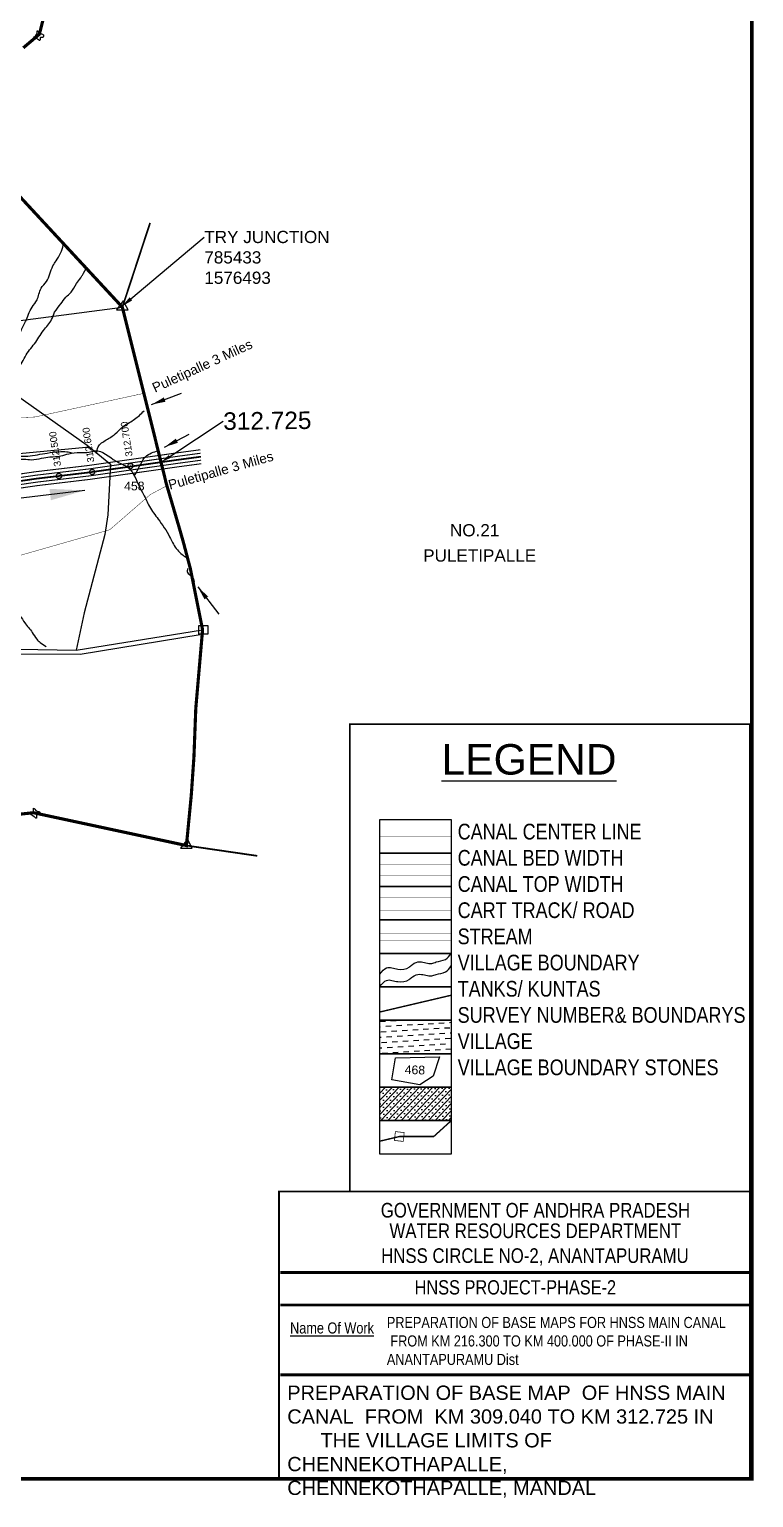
# Model space of a CAD drawing. Header units: feet. Extents: x 778084 to 787325, y 1573088 to 1585556.
# Drawn here: x 785155 to 787228, y 1573088 to 1577288 of the extents above; entities that cross this region are included whole.
import ezdxf
from ezdxf import colors
from ezdxf.entities.mleader import LeaderData, LeaderLine
from ezdxf.enums import TextEntityAlignment as Align
from ezdxf.math import Vec2, Vec3

# ---------------------------------------------------------------- set-up
doc = ezdxf.new("R2010")
doc.units = ezdxf.units.FT
doc.header["$LTSCALE"] = 15
doc.header["$MEASUREMENT"] = 0
doc.header["$PDMODE"] = 32
doc.header["$PDSIZE"] = 15
doc.linetypes.add('ACAD_ISO02W100', pattern=[15, 12, -3])
doc.linetypes.add('HIDDEN2', pattern=[0.1875, 0.125, -0.0625])
for name, color, linetype in [('CANAL1', 7, 'Continuous'), ('CRDS STONES', 7, 'Continuous'), ('CSMark', 72, 'Continuous'), ('FRAME 025', 7, 'Continuous'), ('HILL', 17, 'Continuous'), ('PLOT', 7, 'Continuous'), ('PLOT NO', 7, 'Continuous'), ('ROADS', 6, 'Continuous'), ('TABLE', 7, 'Continuous'), ('tank', 4, 'Continuous'), ('TANKS-STREAM', 4, 'Continuous'), ('TITLEBLOCK', 7, 'Continuous'), ('VILLAGE', 30, 'Continuous'), ('VILLAGE STONES', 240, 'Continuous')]:
    doc.layers.add(name, color=color, linetype=linetype)
doc.layers.add('VILLAGE BOUNDRY', color=5, linetype='HIDDEN2', lineweight=100)
doc.styles.add('A', font='arial.ttf')
doc.styles.add('ARIALN', font='ARIALN.TTF')
doc.styles.get("Standard").update_dxf_attribs({"font": 'arial.ttf'})
doc.linetypes.add('DOTS', pattern='A,1e-06,-3,["●",Standard,S=3,R=0,X=-1.25,Y=-1.25],-3', length=6.000001)
doc.dimstyles.get("Standard").update_dxf_attribs({"dimtxt": 0.18, "dimasz": 40, "dimexe": 0.18, "dimexo": 0.0625, "dimgap": 0.09, "dimtad": 0, "dimtih": 1, "dimtoh": 1, "dimdec": 4, "dimzin": 0, "dimdsep": 46, "dimtxsty": 'Standard', "dimcen": 0.09, "dimadec": 0, "dimazin": 0, "dimtfac": 1, "dimtdec": 4, "dimtofl": 0, "dimtmove": 0, "dimatfit": 3, "dimfxl": 1, "dimtolj": 1, "dimtzin": 0, "dimarcsym": 0})

msp = doc.modelspace()

# ---------------------------------------------------------------- hatches: boundary and pattern name
at = {"layer": 'tank'}
h = msp.add_hatch(dxfattribs=at)
h.set_pattern_fill('DASH', color=256, scale=121.505087, angle=3.5405, style=0)
h.set_pattern_definition([(3.5405362, (12875.675, -122678.414), (14.2212084, 16.09708578), [15.18813582, -15.18813582])])
h.paths.add_polyline_path([(786158.6, 1574453.4), (786362.6, 1574453.4), (786362.6, 1574357.7), (786158.6, 1574357.7)])
at = {"layer": 'VILLAGE', "linetype": 'Continuous'}
h = msp.add_hatch(dxfattribs=at)
h.set_pattern_fill('SACNCR', color=256, scale=150, angle=1.5303, style=0)
h.set_pattern_definition([(46.5303199, (12543.294, -14226.955), (-10.20569814, 9.6745869), []), (46.5303199, (12553.234, -14226.689), (-10.20569814, 9.6745869), [0, -14.0625])])
h.paths.add_polyline_path([(786158.6, 1574262.1), (786362.6, 1574262.1), (786362.6, 1574166.4), (786158.6, 1574166.4)])

# ---------------------------------------------------------------- linework, layer by layer
at = {"layer": 'CANAL1', "color": 1, "linetype": 'HIDDEN2', "ltscale": 5, "const_width": 5}
msp.add_lwpolyline([(784575.6, 1575916.5), (784616.2, 1575921.8), (784760.6, 1575943.4), (784964.2, 1575971.5), (785175.5, 1576002.5), (785324.6, 1576020.1), (785579.9, 1576056.4), (785646.4, 1576065.3)], dxfattribs=at)
at = {"layer": 'CANAL1', "color": 1, "const_width": 3}
for points in [[(784961.4, 1575991.3), (785172.9, 1576022.3), (785322.1, 1576039.9), (785577.2, 1576076.2), (785645.1, 1576085.3)], [(784967, 1575951.7), (785178.2, 1575982.6), (785327.2, 1576000.3), (785582.7, 1576036.6), (785647.7, 1576045.3)]]:
    msp.add_lwpolyline(points, dxfattribs=at)
at = {"layer": 'CANAL1', "color": 5, "const_width": 3}
for points in [[(784962.8, 1575981.4), (785174.2, 1576012.4), (785323.4, 1576030), (785578.6, 1576066.3), (785645.7, 1576075.3)], [(784965.6, 1575961.6), (785176.8, 1575992.6), (785325.9, 1576010.2), (785581.3, 1576046.5), (785647, 1576055.3)]]:
    msp.add_lwpolyline(points, dxfattribs=at)
at = {"layer": 'CANAL1', "color": 1, "linetype": 'HIDDEN2', "ltscale": 100, "const_width": 1}
msp.add_lwpolyline([(786158.6, 1574979.5), (786362.6, 1574979.5)], dxfattribs=at)
at = {"layer": 'CANAL1', "color": 5, "ltscale": 100, "const_width": 1}
for points in [[(786362.6, 1574898.9), (786158.6, 1574898.9)], [(786362.6, 1574868.9), (786158.6, 1574868.9)]]:
    msp.add_lwpolyline(points, dxfattribs=at)
at = {"layer": 'CANAL1', "color": 1, "ltscale": 100, "const_width": 1}
for points in [[(786362.6, 1574803.9), (786158.6, 1574803.9)], [(786362.6, 1574766.7), (786158.6, 1574766.7)]]:
    msp.add_lwpolyline(points, dxfattribs=at)
at = {"layer": 'CSMark', "color": 5, "const_width": 5}
for points in [[(787217.2, 1573963.6), (786072.2, 1573963.6), (786072.2, 1575300.3), (787217.2, 1575300.3)], [(787217.2, 1573963.6), (785869.8, 1573963.6), (785869.8, 1573141.8), (787217.2, 1573141.8)]]:
    msp.add_lwpolyline(points, close=True, dxfattribs=at)
at = {"layer": 'CSMark', "color": 3}
for p in [(785240.2, 1576010.1), (785335.4, 1576021.6), (785444.8, 1576038.6)]:
    msp.add_point(p, dxfattribs=at)
at = {"layer": 'FRAME 025', "lineweight": -3, "const_width": 8.16}
for points in [[(785873.5, 1573731.9), (787217, 1573731.9)], [(785873.5, 1573639.2), (787217, 1573639.2)], [(785873.5, 1573439.5), (787217, 1573439.5)]]:
    msp.add_lwpolyline(points, dxfattribs=at)
at = {"layer": 'HILL', "lineweight": -2}
msp.add_lwpolyline([(783899.7, 1574713.6), (783783.1, 1574736), (783778.7, 1574744.6), (783736.3, 1574767.9), (783730.6, 1574779.6), (783745.1, 1574804.4), (783803.6, 1574872.8), (783879.5, 1574974.5), (783861.7, 1575174.8), (783868.1, 1575219.3), (783992.6, 1575301.8), (784153.8, 1575452.1), (784243.2, 1575541.6), (784458.5, 1575569.6), (784813, 1575522.4), (784990.7, 1575501.8), (785301, 1575500.3), (785643.9, 1575557.1)], dxfattribs=at)
at = {"layer": 'PLOT', "lineweight": -2}
for points in [[(784785.6, 1576410.4), (785421.6, 1576492.9)], [(784814, 1576151.7), (784882, 1576147.9), (784928.4, 1576323), (784945.9, 1576373.3), (785091.7, 1576260.8), (785320.7, 1576098.6), (785387.6, 1576044.1), (785379.9, 1575898.7), (785371.4, 1575842.9), (785312.7, 1575618.4), (785289.8, 1575512.1)], [(784852.6, 1576049.1), (785327.5, 1576093.1)], [(783699.1, 1574773.3), (783787.9, 1574871.6), (783855.4, 1575004.7), (783851.3, 1575139.6), (783858.5, 1575223.8), (784011.3, 1575326.1), (784249.6, 1575561.4), (784415.8, 1575581.9), (784590.5, 1575568.4), (784829.3, 1575531.5), (784960.3, 1575518.1), (785289.8, 1575512.1), (785651.1, 1575570.4)]]:
    msp.add_lwpolyline(points, dxfattribs=at)
at = {"layer": 'PLOT NO'}
for points in [[(786158.6, 1575027.4), (786362.6, 1575027.4), (786362.6, 1574931.7), (786158.6, 1574931.7)], [(786158.6, 1574931.7), (786362.6, 1574931.7), (786362.6, 1574836.1), (786158.6, 1574836.1)], [(786158.6, 1574836.1), (786362.6, 1574836.1), (786362.6, 1574740.4), (786158.6, 1574740.4)], [(786158.6, 1574740.4), (786362.6, 1574740.4), (786362.6, 1574644.7), (786158.6, 1574644.7)], [(786158.6, 1574644.7), (786362.6, 1574644.7), (786362.6, 1574549.1), (786158.6, 1574549.1)], [(786158.6, 1574549.1), (786362.6, 1574549.1), (786362.6, 1574453.4), (786158.6, 1574453.4)], [(786158.6, 1574453.4), (786362.6, 1574453.4), (786362.6, 1574357.7), (786158.6, 1574357.7)], [(786158.6, 1574357.7), (786362.6, 1574357.7), (786362.6, 1574262.1), (786158.6, 1574262.1)], [(786158.6, 1574262.1), (786362.6, 1574262.1), (786362.6, 1574166.4), (786158.6, 1574166.4)], [(786158.6, 1574166.4), (786362.6, 1574166.4), (786362.6, 1574070.7), (786158.6, 1574070.7)]]:
    msp.add_lwpolyline(points, close=True, dxfattribs=at)
msp.add_lwpolyline([(786192.8, 1574283.4), (786203.2, 1574346.5), (786329.2, 1574349.3), (786311, 1574294), (786273, 1574268.7), (786192.8, 1574283.4)], dxfattribs=at)
at = {"layer": 'PLOT NO', "color": 4}
for points in [[(786158.6, 1574585.5), (786177.3, 1574603.5), (786210.1, 1574599.7), (786242.1, 1574605.8), (786251.5, 1574613.4), (786273.1, 1574620.8), (786290.1, 1574618), (786306.9, 1574616.2), (786319.6, 1574620.3), (786346, 1574627.4), (786362.6, 1574644.7)], [(786158.6, 1574549.7), (786177.3, 1574567.7), (786210.1, 1574563.9), (786242.1, 1574570), (786251.5, 1574577.6), (786273.1, 1574585), (786290.1, 1574582.2), (786306.9, 1574580.4), (786319.6, 1574584.5), (786346, 1574591.6), (786362.6, 1574608.9)]]:
    msp.add_spline(points, degree=3, dxfattribs=at)
at = {"layer": 'ROADS', "linetype": 'HIDDEN2', "lineweight": -2, "ltscale": 10, "const_width": 1.2}
for points in [[(785483.2, 1576246.6), (785331.5, 1576213.6), (785172.1, 1576179), (784926.2, 1576167.4), (784701.7, 1576199.1), (784656.7, 1576180.4), (784553.2, 1576181.2), (784394.2, 1576234.2), (784196.9, 1576364.8), (784139.7, 1576447.2), (784110.2, 1576475.8), (784078.3, 1576484.2), (783980, 1576723.7), (783834.3, 1577060.9), (783767.6, 1577306.4), (783708.8, 1577522.8), (783638.2, 1577876.6), (783609.4, 1578069.5), (783512.2, 1578462.6), (783463.5, 1578796.4), (783440.4, 1578954.8), (783415, 1579005.6), (783396, 1579043.7)], [(783554.3, 1575246.9), (783622.1, 1575323.4), (783638.9, 1575323.5), (783707.1, 1575299.5), (783762.1, 1575304.7), (783853.3, 1575337.9), (784032.9, 1575445.9), (784102.4, 1575537), (784141.9, 1575623.5), (784185.5, 1575670.1), (784275.7, 1575713.6), (784413.6, 1575761.2), (784676.4, 1575750), (784969.4, 1575737.5), (785063.9, 1575764.5), (785235, 1575813.4), (785385.4, 1575856.3), (785437.4, 1575901.4), (785501.6, 1575957.1), (785549, 1575982.3)], [(786158.6, 1574682.6), (786362.6, 1574682.6)]]:
    msp.add_lwpolyline(points, dxfattribs=at)
at = {"layer": 'ROADS', "linetype": 'DOTS', "lineweight": -3, "ltscale": 0.5, "const_width": 1}
msp.add_lwpolyline([(786158.6, 1574702.6), (786362.6, 1574702.6)], dxfattribs=at)
at = {"layer": 'TANKS-STREAM', "lineweight": -2}
for points in [[(784281.4, 1576838.8), (784270.8, 1576843.4), (784259.5, 1576838.1), (784241.4, 1576833.2), (784226.6, 1576830.7), (784211.4, 1576826.8), (784189.1, 1576824.7), (784161.6, 1576822.2), (784136.1, 1576818.7), (784114.2, 1576814.8), (784095.8, 1576818.7), (784075.3, 1576824.7), (784057.3, 1576835.3), (784029.7, 1576846.2), (784006.8, 1576851.9), (783970.5, 1576850.6), (783922.5, 1576885), (783911.4, 1576892.6), (783897.6, 1576898.3), (783881.6, 1576906.3), (783867.8, 1576911.2), (783861.1, 1576913), (783853.5, 1576916.1), (783843.8, 1576924.1), (783836.2, 1576926.8), (783828.6, 1576932.1), (783821.5, 1576937), (783814.9, 1576940.1), (783809.1, 1576945.4), (783798.8, 1576952.1), (783791.3, 1576958.8), (783781.1, 1576965), (783774.4, 1576971.2), (783765.5, 1576977.9), (783742.1, 1577001.7), (783713.7, 1577001.7), (783703.4, 1577003), (783685.7, 1577014.5), (783675, 1577026.1), (783665.6, 1577036.3), (783659.4, 1577042.1), (783651.9, 1577047.4), (783634.1, 1577051.9), (783600.8, 1577065.4), (783571.8, 1577067.6), (783566.1, 1577061.9), (783564.6, 1577053.2), (783559.3, 1577049.5), (783554.6, 1577046.4), (783547.4, 1577044.5), (783537.1, 1577050.1), (783529.6, 1577063.5), (783523.4, 1577072.5), (783520.3, 1577069.4), (783511.8, 1577066.3), (783497.5, 1577063.8), (783495.9, 1577060.1), (783494.4, 1577051.7), (783493.7, 1577041.1), (783493.7, 1577030.1), (783495, 1577011.4), (783495.6, 1576998.3), (783495.3, 1576984.9), (783495.7, 1576950.8), (783496.7, 1576930.9), (783489.7, 1576903.5), (783483.7, 1576885.1), (783478.7, 1576868.6), (783477.2, 1576854.2), (783467.3, 1576821.8), (783467.3, 1576813.8), (783468.8, 1576796.4), (783496.7, 1576735.8), (783509.1, 1576721.3), (783519.6, 1576706.4), (783532.6, 1576695.9), (783547.6, 1576687.9), (783565.5, 1576677.9), (783591, 1576666.5), (783606.9, 1576659.5), (783619.9, 1576650.5), (783636.9, 1576637.6), (783650.3, 1576629.1), (783678.8, 1576618.1), (783687.3, 1576610.2), (783691.2, 1576605.7), (783696.8, 1576573.4), (783705.7, 1576542.5), (783704.3, 1576535.5), (783708.7, 1576516.6), (783712.2, 1576504.2), (783713.7, 1576487.2), (783713.2, 1576470.3), (783714.2, 1576448.3), (783716.7, 1576431.9), (783726.7, 1576419.4), (783764.7, 1576387.3), (783777.7, 1576376.4), (783807, 1576352.5), (783834.9, 1576330.9), (783849.8, 1576318), (783858, 1576307.4), (783866.7, 1576299.6), (783885.5, 1576285.8), (783894.2, 1576278.8), (783918.1, 1576265.4), (783928.3, 1576264.7), (783943.3, 1576266.2), (783968.8, 1576260.7), (783990.2, 1576251.1), (784043.2, 1576246), (784067.6, 1576236.9), (784080.9, 1576234.2), (784091.9, 1576235), (784122.5, 1576228.7), (784133.5, 1576226.7), (784153.6, 1576228.3), (784184.2, 1576226.4), (784199.1, 1576224.4), (784221.1, 1576224.4), (784235.2, 1576224.4), (784241.5, 1576222.8), (784294.3, 1576197.6), (784325.7, 1576189.8), (784344.2, 1576180), (784372.5, 1576171), (784386.6, 1576163.1), (784396.8, 1576156.4), (784411, 1576143.5), (784420.8, 1576132.1), (784440.8, 1576120.8), (784501.5, 1576075.5), (784548.2, 1576070), (784584.7, 1576072.7), (784603.2, 1576075.1), (784637.7, 1576069.6), (784667.2, 1576070.4), (784704.9, 1576070.4), (784707.6, 1576070.8), (784716.7, 1576077.4), (784760.5, 1576075.4), (784812.3, 1576075.4), (784839.8, 1576075.4), (784856.7, 1576066.4), (784872.4, 1576058.5), (784884.2, 1576050.3), (784903.4, 1576046.7), (784934.9, 1576045.6), (784942.3, 1576048.3), (784971.8, 1576051.1), (785041.1, 1576062.8), (785063.1, 1576063.6), (785082.8, 1576063.6), (785126.4, 1576067.2), (785151.1, 1576066.8), (785178.6, 1576071.1), (785206.9, 1576075.8), (785239.5, 1576079.7), (785263, 1576079.7), (785278.3, 1576076.6)], [(784862.1, 1576064.8), (784851.5, 1576081.4), (784853.9, 1576103.5), (784857.5, 1576119), (784861.8, 1576135.2), (784870.1, 1576150.4), (784879.3, 1576157), (784892.5, 1576157.3), (784923.6, 1576166.3), (784947.8, 1576174.5), (784976.2, 1576186.1), (784975.6, 1576199), (785013.6, 1576212.3), (785028.2, 1576221.6), (785046.4, 1576233.5), (785063.9, 1576242.4), (785077.5, 1576247.7), (785089.7, 1576259.6), (785103, 1576301.7), (785108.6, 1576316.6), (785112.6, 1576334.1), (785113.6, 1576348.6), (785119.5, 1576369.1), (785122.2, 1576385.9), (785133.1, 1576429.2), (785144.7, 1576451.9), (785163.2, 1576493.1), (785177.5, 1576513.7), (785189.1, 1576547), (785204.5, 1576566.5), (785223, 1576611.4), (785232, 1576625.4), (785244.7, 1576647.5), (785252.6, 1576670.8)], [(785095.4, 1576266.1), (785112.1, 1576286.5), (785122.6, 1576310.1), (785132, 1576330.5), (785156.1, 1576370.7), (785170.3, 1576388.5), (785196, 1576426.5), (785219, 1576457.4), (785227.9, 1576478.3), (785245.7, 1576502.3), (785259.9, 1576521.7), (785275.1, 1576535.8), (785290.2, 1576560.4), (785302.3, 1576576.6), (785307.1, 1576584.7), (785321.2, 1576608.3)], [(783896, 1574656.6), (783879.8, 1574666.2), (783867.5, 1574671.6), (783855.8, 1574681.4), (783831.8, 1574718.9), (783823.1, 1574735.7), (783815.3, 1574755.1), (783805.4, 1574772.2), (783784.1, 1574803.9), (783769.4, 1574821.2), (783760.1, 1574835.9), (783743, 1574856), (783721.1, 1574876.4), (783709.1, 1574894.9), (783684.9, 1574930.7), (783669.8, 1574966.9), (783656.2, 1575006.1), (783642.6, 1575071.5), (783640.3, 1575097.9), (783635.4, 1575129.2), (783641.9, 1575172.5), (783653.2, 1575197.4), (783666, 1575227.1), (783673.2, 1575246.7), (783692.5, 1575290.7), (783696.2, 1575329.1), (783705.7, 1575355.5), (783721.2, 1575413), (783745.7, 1575474.1), (783753.6, 1575505.4), (783779.8, 1575578.6), (783800.1, 1575622.3), (783826.2, 1575647.5), (783835.2, 1575661.1), (783851.8, 1575675.1), (783869.9, 1575691.6), (783889.2, 1575713.9), (783900.1, 1575723.7), (783893.7, 1575781.4), (783889.2, 1575828.1), (783888.8, 1575877.5), (783896.4, 1575975), (783896.4, 1576010.8), (783902.8, 1576073.4), (783917.6, 1576099.3), (783924.7, 1576152.8), (783922.1, 1576198.5), (783918.7, 1576257.6), (783943.6, 1576244.8), (783979.5, 1576233.5), (783998, 1576229.7), (784020.6, 1576225.5), (784037.6, 1576225.9), (784086.9, 1576222.7), (784125.7, 1576212.2), (784165.7, 1576206.5), (784199.7, 1576205), (784219.7, 1576204.6), (784258.2, 1576196.3), (784292.5, 1576180.5), (784333.7, 1576163.9), (784440.7, 1576107.6), (784450.3, 1576091.3), (784471.4, 1576072.6), (784487.1, 1576066.6), (784511.2, 1576060), (784539.6, 1576057.6), (784595.1, 1576058.2), (784634.3, 1576057), (784667.5, 1576055.2), (784698.9, 1576054.5), (784744.3, 1576059.6), (784764.2, 1576060), (784777.3, 1576064.3), (784802.3, 1576066.8), (784830.2, 1576060), (784849.7, 1576056.7), (784862.8, 1576051.2), (784874.7, 1576043.1), (784892.9, 1576039.7), (784912.8, 1576037.2), (784948.3, 1576038.9), (784966.5, 1576044.4), (784991.1, 1576049.5), (785008.4, 1576051.2), (785070.8, 1576052.7), (785080.5, 1576059), (785106.1, 1576057.1), (785140.3, 1576058.5), (785161.2, 1576056.6), (785190.7, 1576060.9), (785214.4, 1576064.7), (785245.8, 1576067.5), (785268.6, 1576073.7), (785299.9, 1576077.5), (785326, 1576078.5), (785343.1, 1576082.3), (785403.4, 1576052.8), (785439.1, 1576033.8), (785469.4, 1575981.5), (785482.3, 1575957.2), (785499, 1575923.1), (785524.1, 1575886.7), (785556.9, 1575836.3), (785567.5, 1575815.1), (785578.9, 1575799.2), (785592.5, 1575785.5), (785603.2, 1575777.9)], [(785347.5, 1576074.2), (785352.2, 1576093.4), (785375.4, 1576113.3), (785401.3, 1576130.5), (785422.6, 1576150.4), (785441.8, 1576163), (785470.4, 1576183.6), (785483.7, 1576196.9)], [(784762.2, 1576059.7), (784770.2, 1576029.8), (784774, 1576003.4), (784785.3, 1575981.1), (784793.2, 1575963.4), (784802.7, 1575948.3), (784823.9, 1575928.5), (784829.2, 1575912.2), (784831.8, 1575899.4), (784837.9, 1575885.8), (784848.1, 1575869.9), (784851.5, 1575867.3), (784867, 1575859.4), (784910.2, 1575820.6), (784915.5, 1575814.2), (784926.1, 1575810.4), (784936.7, 1575801.3), (784944.2, 1575794.2), (784949.5, 1575787), (784955.6, 1575777.6), (784967.7, 1575770), (784976.8, 1575764.7), (784988.5, 1575754.9), (785004.7, 1575743.6), (785033.2, 1575715.4), (785050.9, 1575700.7), (785061.1, 1575685.2), (785074, 1575676.9), (785081.6, 1575661.1), (785091, 1575649.7), (785108.4, 1575641.8), (785129.6, 1575611), (785142.1, 1575590.6), (785153.5, 1575576.6), (785163.7, 1575562.6), (785176.5, 1575543.4), (785186, 1575534.3), (785203.7, 1575522.2)], [(785455.9, 1576011.6), (785459.8, 1576016.9), (785468.5, 1576034.1), (785477.8, 1576050.7), (785485.1, 1576062.6), (785519.6, 1576081.2)], [(785608.3, 1575745.4), (785608, 1575733.8), (785620.7, 1575723.3), (785627, 1575706.9)]]:
    msp.add_spline(points, degree=3, dxfattribs=at)
at = {"layer": 'VILLAGE BOUNDRY', "lineweight": -2, "ltscale": 15}
for points, const_width in [([(785271.3, 1577612.8), (785184, 1577273.4), (785138.1, 1577234.7)], 9), ([(785092.7, 1576847.7), (785421.6, 1576492.9), (785499.7, 1576180.5), (785547.7, 1575986.9), (785583.2, 1575866), (785596.6, 1575819.1), (785616.1, 1575745.3), (785651.1, 1575570.4), (785631.7, 1575345.7), (785626.4, 1575207), (785618.9, 1575098.5), (785604.9, 1574953.2), (785167.2, 1575047.1), (784765.5, 1575003.4)], 9), ([(785421.6, 1576492.9), (785501, 1576734.1)], 5), ([(785604.9, 1574953.2), (785807.5, 1574923.7)], 5)]:
    msp.add_lwpolyline(points, dxfattribs=dict(at, const_width=const_width))
at = {"layer": 'VILLAGE BOUNDRY', "linetype": 'ACAD_ISO02W100', "ltscale": 2, "const_width": 4}
for points in [[(786158.6, 1574477.2), (786362.6, 1574525.1)], [(786158.6, 1574107.8), (786215, 1574121.1), (786312.6, 1574121.1), (786362.6, 1574166.4)]]:
    msp.add_lwpolyline(points, dxfattribs=at)
at = {"layer": 'VILLAGE STONES', "color": 5, "const_width": 10}
msp.add_lwpolyline([(778089.2, 1584871), (787222.8, 1584871), (787222.8, 1573141.8), (778089.2, 1573141.8)], close=True, dxfattribs=at)
at = {"layer": 'VILLAGE STONES', "lineweight": -2}
for points in [[(785405, 1576485.7), (785437.8, 1576485.7), (785424.2, 1576511.1), (785405, 1576485.7)], [(785588.3, 1574945.9), (785621.1, 1574945.9), (785607.5, 1574971.3), (785588.3, 1574945.9)]]:
    msp.add_lwpolyline(points, dxfattribs=at)
msp.add_lwpolyline([(785640.3, 1575582.5), (785665.7, 1575582.5), (785665.7, 1575557.9), (785640.3, 1575557.9)], close=True, dxfattribs=at)
at = {"layer": 'VILLAGE STONES', "const_width": 2.03}
msp.add_lwpolyline([(786202.8, 1574135.1), (786228, 1574132.3), (786225.2, 1574107), (786200, 1574109.8)], close=True, dxfattribs=at)
at = {"layer": 'VILLAGE STONES', "lineweight": -2}
for points in [[(785169, 1577266.5), (785177.5, 1577275.8), (785177.9, 1577283.4), (785188.3, 1577275.1), (785195.7, 1577272), (785193.9, 1577264.4), (785187.7, 1577264.6), (785185.9, 1577255.5), (785179.2, 1577259.2), (785168.5, 1577266.5)], [(785158.6, 1575042.8), (785167.1, 1575052.1), (785167.5, 1575059.7), (785177.9, 1575051.4), (785185.3, 1575048.3), (785183.5, 1575040.7), (785177.3, 1575040.9), (785175.5, 1575031.8), (785168.8, 1575035.5), (785158.1, 1575042.8)]]:
    msp.add_spline(points, degree=3, dxfattribs=at)

# ---------------------------------------------------------------- texts
at = {"layer": 'CSMark', "color": 1}
for s, p in [('312.600', (785331.7, 1576049)), ('312.700', (785441.1, 1576065.9)), ('312.500', (785236.5, 1576037.5))]:
    msp.add_text(s, height=20, rotation=98.5118, dxfattribs=at).set_placement(p, align=Align.MIDDLE_LEFT)
at = {"layer": 'PLOT NO', "linetype": 'Continuous', "lineweight": -2}
for rotation, p in [(24.5958, (785514.9, 1576248.3)), (15.7536, (785557.7, 1575970.7))]:
    msp.add_text('Puletipalle 3 Miles', height=27.542, rotation=rotation, dxfattribs=at).set_placement(p)
at = {"layer": 'PLOT NO', "lineweight": -2}
msp.add_text('458', height=25, dxfattribs=at).set_placement((785455.9, 1575981.5), align=Align.MIDDLE_CENTER)
at = {"layer": 'PLOT NO'}
msp.add_text('468', height=25, rotation=358.6877, dxfattribs=at).set_placement((786258.6, 1574311.6), align=Align.MIDDLE_CENTER)
at = {"layer": 'TABLE', "extrusion": (0.000201441, 0.004807, 0.999988), "style": 'A'}
msp.add_text('%%ULEGEND', height=87.15, rotation=359.9999, dxfattribs=at).set_placement((786585.2, 1575180.8, 7730.2), align=Align.MIDDLE)
at = {"layer": 'TITLEBLOCK', "extrusion": (0.000201441, 0.004807, 0.999988), "style": 'ARIALN'}
for s, height, p in [('GOVERNMENT OF ANDHRA PRADESH ', 41.901, (786160.9, 1573870.3, 7717.4)), ('WATER RESOURCES DEPARTMENT  ', 41.901, (786185.9, 1573811.5, 7716.6)), ('HNSS CIRCLE NO-2, ANANTAPURAMU', 41.901, (786162.2, 1573740.5, 7716.2)), ('HNSS PROJECT-PHASE-2', 40.805, (786257.7, 1573650.3, 7718.1)), ('%%UName Of Work', 31.684, (785901.5, 1573538.7, 7718.5))]:
    msp.add_text(s, height=height, rotation=359.9999, dxfattribs=at).set_placement(p)
at = {"layer": 'TITLEBLOCK', "extrusion": (0.000201441, 0.004807, 0.999988), "attachment_point": 1, "text_direction": (1, -1e-06, -0.000201), "style": 'ARIALN'}
for s, insert, char_height, width in [('CANAL CENTER LINE \\PCANAL BED WIDTH {\\H1.5288x; }\\PCANAL TOP WIDTH {\\H1.3525x; }\\PCART TRACK/ ROAD{\\H1.4113x; }\\PSTREAM {\\H1.3917x; }\\PVILLAGE BOUNDARY{\\H1.3982x; }\\PTANKS/ KUNTAS{\\H1.3961x; }\\PSURVEY NUMBER& BOUNDARYS{\\H1.3968x; }\\PVILLAGE{\\H1.3966x; }\\PVILLAGE BOUNDARY STONES{\\H1.3966x; }', (786381, 1575015.5), 44.934, 942.081), ('PREPARATION OF BASE MAPS FOR HNSS MAIN CANAL\\P FROM KM 216.300 TO KM 400.000 OF PHASE-II IN ANANTAPURAMU Dist', (786178.4, 1573605, -3.7), 31.684, 1022.728), ('{\\fArial|b0|i0|c0|p34;PREPARATION OF BASE MAP  OF HNSS MAIN CANAL  FROM  KM \\C1;309.040\\C256; TO KM \\C1;312.725 \\C256;IN                THE VILLAGE LIMITS OF CHENNEKOTHAPALLE,\\PCHENNEKOTHAPALLE, MANDAL }', (785893.5, 1573408.7), 40.8054, 1367.814)]:
    msp.add_mtext(s, dxfattribs=dict(at, insert=insert, char_height=char_height, width=width))
at = {"layer": 'VILLAGE STONES', "color": 1, "lineweight": -2}
for s, p in [('NO.21', (786358.9, 1575837.5)), ('PULETIPALLE', (786282.3, 1575765.2))]:
    msp.add_text(s, height=35, dxfattribs=at).set_placement(p)

# ---------------------------------------------------------------- leaders
at = {"layer": 'CRDS STONES', "color": 1}
ml = msp.add_multileader_mtext('Standard', dxfattribs=at)
ml.set_content('TRY JUNCTION\\P785433\\P1576493', color=1)
ml.set_leader_properties()
ml.build(insert=Vec2(0, 0))
ml.multileader.update_dxf_attribs({"dogleg_length": 0.36, "arrow_head_size": 35})
ctx = ml.context
ctx.base_point, ctx.char_height, ctx.arrow_head_size, ctx.landing_gap_size, ctx.plane_origin = Vec3(785656, 1576693.5), 35, 35, 0.09, Vec3(785190.9, 1576473)
notes = []
notes.append((ctx, [(0, (1, 1, 0), (785656, 1576693.5), (1, 0), 1.396927018504357e-11, [(0, [(785419.4, 1576494.4)], 0, [])])]))
ctx.mtext.insert, ctx.mtext.flow_direction = Vec3(785656.1, 1576711.3), 5
at = {"layer": 'VILLAGE BOUNDRY', "linetype": 'Continuous', "lineweight": -2}
for points in [[(785505.3, 1576214.6), (785590.4, 1576246.8)], [(785542.1, 1576092.7), (785613.1, 1576129.5)], [(785637.3, 1575692.9), (785698, 1575615.4)]]:
    msp.add_leader(points, dimstyle='Standard', override={"dimgap": 0.09, "dimtad": 0}, dxfattribs=at)
at = {"layer": 'VILLAGE STONES'}
msp.add_leader([(785314.3, 1575969), (785084.3, 1575941.3)], dimstyle='Standard', override={"dimasz": 100, "dimgap": 0.09, "dimtad": 0, "dimtfill": 2, "dimtfillclr": 5}, dxfattribs=at)
at = {"layer": 'VILLAGE STONES', "color": 1}
ml = msp.add_multileader_mtext('Standard', dxfattribs=at)
ml.set_content('312.725', color=1)
ml.set_leader_properties()
ml.build(insert=Vec2(0, 0))
ml.multileader.update_dxf_attribs({"dogleg_length": 0.36, "arrow_head_size": 30})
ctx = ml.context
ctx.base_point, ctx.char_height, ctx.arrow_head_size, ctx.landing_gap_size, ctx.plane_origin, ctx.plane_x_axis, ctx.plane_y_axis = Vec3(785710.1, 1576166.5), 50, 30, 0.09, Vec3(786330.7, 1576084.5), Vec3(0.999936, 0.011314), Vec3(-0.011314, 0.999936)
notes.append((ctx, [(0, (1, 1, 0), (785710.1, 1576166.5), (0.999936, 0.011314), 7.733052732383388e-12, [(0, [(785532.1, 1576049.6)], 0, [])])]))
ctx.mtext.insert, ctx.mtext.text_direction, ctx.mtext.rotation, ctx.mtext.flow_direction = Vec3(785709.9, 1576192), Vec3(0.999936, 0.011314), 0.011314, 5
for ctx, leaders in notes:
    for number, flags, end, landing, length, lines in leaders:
        leader = LeaderData()
        leader.index, (leader.has_last_leader_line, leader.has_dogleg_vector, leader.attachment_direction) = number, flags
        leader.last_leader_point, leader.dogleg_vector, leader.dogleg_length = Vec3(end), Vec3(landing), length
        for number, points, colour, breaks in lines:
            line = LeaderLine()
            line.index, line.vertices, line.color, line.breaks = number, Vec3.list(points), colors.encode_raw_color(colour), breaks
            leader.lines.append(line)
        ctx.leaders.append(leader)

doc.saveas('drawing.dxf')
